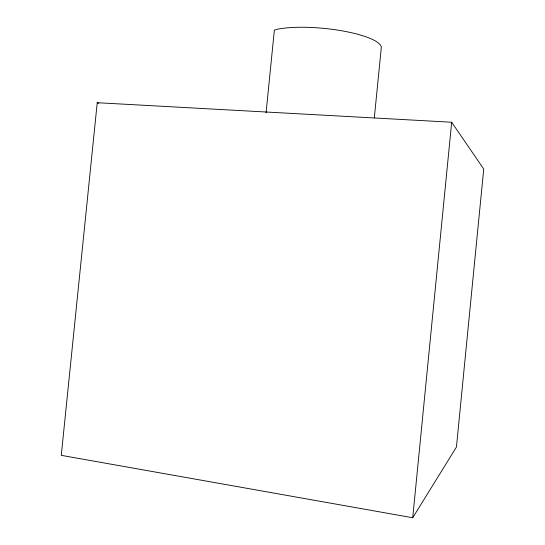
<?xml version="1.0" encoding="UTF-8"?>
<svg xmlns="http://www.w3.org/2000/svg" width="545" height="545" viewBox="0 0 545 545"><rect width="100%" height="100%" fill="white"/><g stroke="black" fill="none" stroke-linecap="round" stroke-linejoin="round"><path stroke-width="0.82" d="M374.32 117.863L381.33 47.258A58.533 13.788 5.7 0 0 340.72 30.609A58.533 13.788 5.7 0 0 276.431 29.457L274.353 30.22L266.062 112.876M412.729 517.75L451.682 122.23L97.228 102.712L61.272 455.341L412.729 517.75L456.444 447.036L483.728 169.045L451.682 122.23M97.228 102.712L98.808 103.318"/></g></svg>
